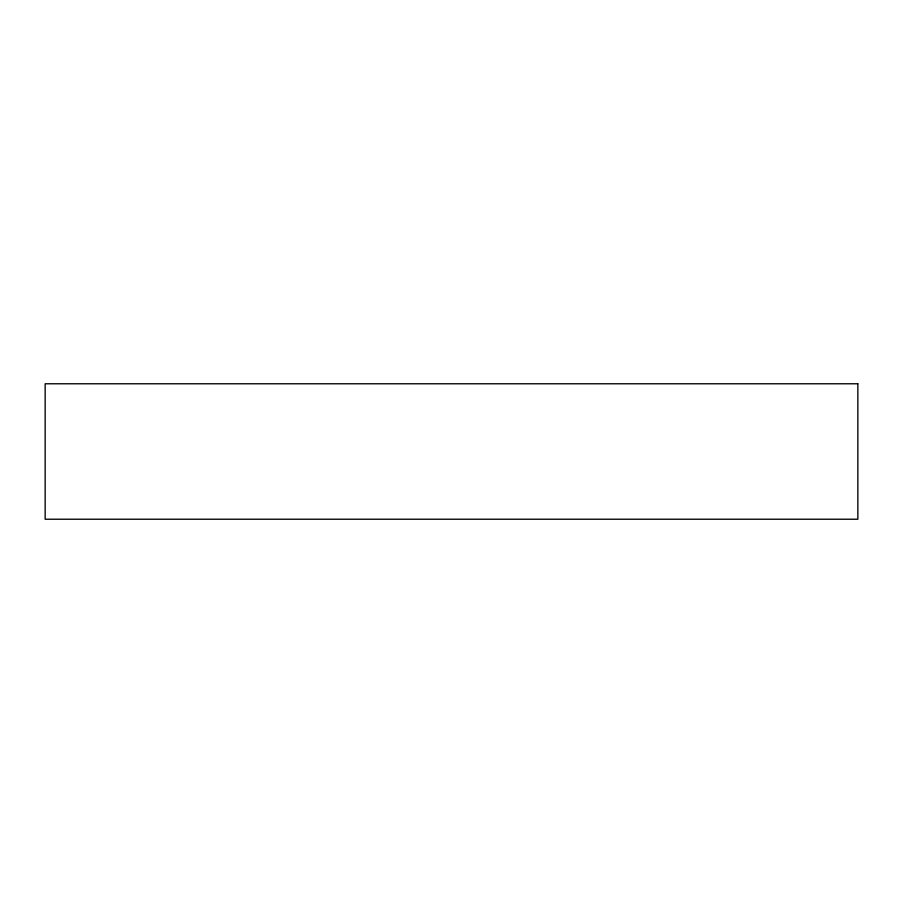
<?xml version="1.0" encoding="UTF-8"?>
<svg xmlns="http://www.w3.org/2000/svg" width="903" height="903" viewBox="0 0 903 903"><rect width="100%" height="100%" fill="white"/><g stroke="black" fill="none" stroke-linecap="round" stroke-linejoin="round"><path stroke-width="1.35" d="M857.85 383.775L45.15 383.775L45.15 519.225L857.85 519.225L857.85 383.775"/></g></svg>
